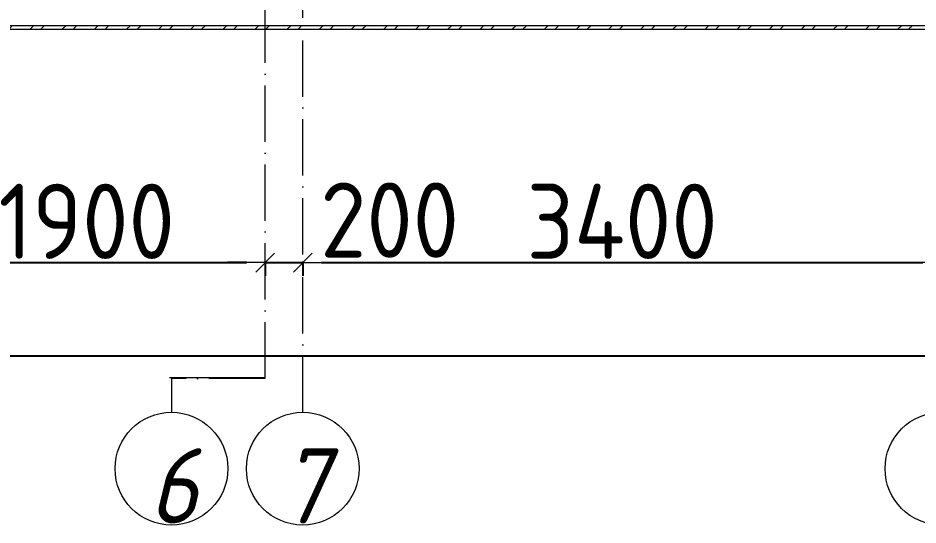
# Model space of a CAD drawing. Header units: millimetres. Extents: x -213536 to 1564669, y -45299 to 942238.
# Drawn here: x 150763 to 155554, y 511308 to 514007 of the extents above; entities that cross this region are included whole.
import ezdxf

# ---------------------------------------------------------------- set-up
doc = ezdxf.new("R2010")
doc.units = ezdxf.units.MM
doc.linetypes.add('50_200_ШТРИХ_1Т_ш5_п1_п1_', pattern=[700, 500, -100, 0, -100])
for name, color, linetype, lineweight in [('A-____-____-DIMS', 7, 'Continuous', 9), ('A-WALL-____-MCUT', 7, 'Continuous', 13), ('A-WALL-____-PATT-1', 7, 'Continuous', 9), ('A-WALL-FNSH-MCUT-1', 7, 'Continuous', 9), ('S-GRID-____-IDEN', 7, 'Continuous', 9), ('S-GRID-____-OTLN', 7, 'Continuous', 9), ('S-GRID-____-OTLN-1', 7, '50_200_ШТРИХ_1Т_ш5_п1_п1_', 9)]:
    doc.layers.add(name, color=color, linetype=linetype, lineweight=lineweight)
doc.styles.add('ISOCPEUR_I_9', font='isocpeui.ttf', dxfattribs={"width": 0.9, "height": 250})
doc.styles.add('СПДС', font='isocpeur.ttf', dxfattribs={"width": 0.9})
doc.dimstyles.new('Размера А3', dxfattribs={"dimtxt": 200, "dimasz": 100, "dimexe": 70, "dimexo": 100, "dimgap": 20, "dimtad": 1, "dimdec": 0, "dimrnd": 10, "dimzin": 0, "dimdsep": 46, "dimtxsty": 'СПДС', "dimblk": 'ARROWHEAD_6', "dimcen": 1, "dimclrd": 256, "dimclre": 256, "dimclrt": 256, "dimazin": 0, "dimtfac": 1, "dimtdec": 0, "dimtmove": 2, "dimatfit": 3, "dimfxl": 1, "dimtolj": 1, "dimtzin": 0, "dimarcsym": 0})

# ---------------------------------------------------------------- blocks, each defined once
blk = doc.blocks.new('Ось сетки - Круг_Ø6_00__ISO-2_5_0_9K_-25732049-АР1_План отверстий 3 этажа в осях 1-64_Ю-ЯЯ')
at = {"layer": 'S-GRID-____-IDEN'}
blk.add_circle((0, 0), 3, dxfattribs=at)
blk = doc.blocks.new('ARROWHEAD_6')
at = {"color": 0, "linetype": 'Continuous'}
for p, q in [((-0.5, -0.5), (0.5, 0.5)), ((0, 0), (-1, 0))]:
    blk.add_line(p, q, dxfattribs=at)
blk = doc.blocks.new('*D2858')
at = {"layer": 'A-____-____-DIMS', "lineweight": -2, "transparency": 16777216}
for p, q in [((150179.1, 512710.5), (150179.1, 512634.4)), ((150279.1, 512704.4), (151979.1, 512704.4)), ((152079.1, 512710.5), (152079.1, 512634.4))]:
    blk.add_line(p, q, dxfattribs=at)
at = {"layer": 'Defpoints', "color": 0, "lineweight": 50, "transparency": 16777216}
for p in [(150179.1, 512810.5), (152079.1, 512810.5), (152079.1, 512704.4)]:
    blk.add_point(p, dxfattribs=at)
at = {"layer": 'A-____-____-DIMS', "lineweight": -2, "transparency": 16777216, "xscale": 100, "yscale": 100, "zscale": 100, "rotation": 180}
blk.add_blockref('ARROWHEAD_6', (150179.1, 512704.4), dxfattribs=at)
at = {"layer": 'A-____-____-DIMS', "lineweight": -2, "transparency": 16777216, "xscale": 100, "yscale": 100, "zscale": 100}
blk.add_blockref('ARROWHEAD_6', (152079.1, 512704.4), dxfattribs=at)
at = {"layer": 'A-____-____-DIMS', "transparency": 16777216, "insert": (151129.1, 512924.4), "char_height": 400, "attachment_point": 5, "style": 'СПДС'}
blk.add_mtext('\\A1;1900', dxfattribs=at)
blk = doc.blocks.new('*D2859')
at = {"layer": 'A-____-____-DIMS', "lineweight": -2, "transparency": 16777216}
for p, q in [((151979.1, 512704.4), (151879.1, 512704.4)), ((152079.1, 512710.5), (152079.1, 512634.4)), ((152079.1, 512704.4), (152279.1, 512704.4)), ((152279.1, 512710.5), (152279.1, 512634.4)), ((152379.1, 512704.4), (152479.1, 512704.4))]:
    blk.add_line(p, q, dxfattribs=at)
at = {"layer": 'Defpoints', "color": 0, "lineweight": 50, "transparency": 16777216}
for p in [(152079.1, 512810.5), (152279.1, 512810.5), (152279.1, 512704.4)]:
    blk.add_point(p, dxfattribs=at)
at = {"layer": 'A-____-____-DIMS', "lineweight": -2, "transparency": 16777216, "xscale": 100, "yscale": 100, "zscale": 100}
blk.add_blockref('ARROWHEAD_6', (152079.1, 512704.4), dxfattribs=at)
at = {"layer": 'A-____-____-DIMS', "lineweight": -2, "transparency": 16777216, "xscale": 100, "yscale": 100, "zscale": 100, "rotation": 180}
blk.add_blockref('ARROWHEAD_6', (152279.1, 512704.4), dxfattribs=at)
at = {"layer": 'A-____-____-DIMS', "transparency": 16777216, "insert": (152371.8, 513131), "char_height": 400, "attachment_point": 1, "line_spacing_factor": 1.149209, "style": 'СПДС'}
blk.add_mtext('\\A1;200', dxfattribs=at)
blk = doc.blocks.new('*D2860')
at = {"layer": 'A-____-____-DIMS', "lineweight": -2, "transparency": 16777216}
for p, q in [((152279.1, 512710.5), (152279.1, 512634.4)), ((152379.1, 512704.4), (155579.1, 512704.4)), ((155679.1, 512710.5), (155679.1, 512634.4))]:
    blk.add_line(p, q, dxfattribs=at)
at = {"layer": 'Defpoints', "color": 0, "lineweight": 50, "transparency": 16777216}
for p in [(152279.1, 512810.5), (155679.1, 512810.5), (155679.1, 512704.4)]:
    blk.add_point(p, dxfattribs=at)
at = {"layer": 'A-____-____-DIMS', "lineweight": -2, "transparency": 16777216, "xscale": 100, "yscale": 100, "zscale": 100, "rotation": 180}
blk.add_blockref('ARROWHEAD_6', (152279.1, 512704.4), dxfattribs=at)
at = {"layer": 'A-____-____-DIMS', "lineweight": -2, "transparency": 16777216, "xscale": 100, "yscale": 100, "zscale": 100}
blk.add_blockref('ARROWHEAD_6', (155679.1, 512704.4), dxfattribs=at)
at = {"layer": 'A-____-____-DIMS', "transparency": 16777216, "insert": (153979.1, 512924.4), "char_height": 400, "attachment_point": 5, "style": 'СПДС'}
blk.add_mtext('\\A1;3400', dxfattribs=at)
blk = doc.blocks.new('*D2878')
at = {"layer": 'A-____-____-DIMS', "lineweight": -2, "transparency": 16777216}
for p, q in [((140079.1, 512213.7), (140079.1, 512137.6)), ((140179.1, 512207.6), (213379.1, 512207.6)), ((213479.1, 512213.7), (213479.1, 512137.6))]:
    blk.add_line(p, q, dxfattribs=at)
at = {"layer": 'Defpoints', "color": 0, "lineweight": 50, "transparency": 16777216}
for p in [(140079.1, 512313.7), (213479.1, 512313.7), (213479.1, 512207.6)]:
    blk.add_point(p, dxfattribs=at)
at = {"layer": 'A-____-____-DIMS', "lineweight": -2, "transparency": 16777216, "xscale": 100, "yscale": 100, "zscale": 100, "rotation": 180}
blk.add_blockref('ARROWHEAD_6', (140079.1, 512207.6), dxfattribs=at)
at = {"layer": 'A-____-____-DIMS', "lineweight": -2, "transparency": 16777216, "xscale": 100, "yscale": 100, "zscale": 100}
blk.add_blockref('ARROWHEAD_6', (213479.1, 512207.6), dxfattribs=at)
at = {"layer": 'A-____-____-DIMS', "transparency": 16777216, "insert": (176779.1, 512427.6), "char_height": 400, "attachment_point": 5, "style": 'СПДС'}
blk.add_mtext('\\A1;73400', dxfattribs=at)

msp = doc.modelspace()

# ---------------------------------------------------------------- hatches: boundary and pattern name
at = {"layer": 'A-WALL-____-PATT-1'}
h = msp.add_hatch(dxfattribs=at)
h.set_pattern_fill('FP_6', color=256, style=0, pattern_type=2)
h.set_pattern_definition([(45, (142429.06, 459015.94), (-85.53659, 85.53659), []), (45, (142486.08, 459015.94), (-85.53659, 85.53659), [])])
h.paths.add_polyline_path([(187485.4, 513947), (187644.1, 513947), (187644.1, 513967), (186779.1, 513967), (186779.1, 513947)], flags=0)
h.paths.add_polyline_path([(184979.1, 513947), (184979.1, 513967), (183779.1, 513967), (183779.1, 513947), (184834.2, 513947)], flags=0)
h.paths.add_polyline_path([(181979.1, 513947), (181979.1, 513967), (180779.1, 513967), (180779.1, 513947), (181299.2, 513947)], flags=0)
h.paths.add_polyline_path([(178979.1, 513947), (178979.1, 513967), (177779.1, 513967), (177779.1, 513947), (178648, 513947)], flags=0)
h.paths.add_polyline_path([(175979.1, 513947), (175979.1, 513967), (174779.1, 513967), (174779.1, 513947), (175113.1, 513947)], flags=0)
h.paths.add_polyline_path([(172461.9, 513947), (172979.1, 513947), (172979.1, 513967), (171779.1, 513967), (171779.1, 513947)], flags=0)
h.paths.add_polyline_path([(169810.7, 513947), (169979.1, 513947), (169979.1, 513967), (168779.1, 513967), (168779.1, 513947), (168927, 513947)], flags=0)
h.paths.add_polyline_path([(165779.1, 513947), (166979.1, 513947), (166979.1, 513967), (165779.1, 513967)], flags=0)
h.paths.add_polyline_path([(162779.1, 513947), (163979.1, 513947), (163979.1, 513967), (162779.1, 513967)], flags=0)
h.paths.add_polyline_path([(159779.1, 513947), (160979.1, 513947), (160979.1, 513967), (159779.1, 513967)], flags=0)
h.paths.add_polyline_path([(158779.1, 513947), (158779.1, 513967), (148979.1, 513967), (148979.1, 513947), (158322.2, 513947)], flags=0)
h.paths.add_polyline_path([(147979.1, 513947), (147979.1, 513967), (139749.1, 513967), (139749.1, 513947), (145950, 513947)], flags=0)

# ---------------------------------------------------------------- linework, layer by layer
at = {"layer": 'A-WALL-____-MCUT'}
msp.add_line((148979.1, 513967), (158779.1, 513967), dxfattribs=at)
at = {"layer": 'A-WALL-FNSH-MCUT-1'}
msp.add_line((148979.1, 513947), (158779.1, 513947), dxfattribs=at)
at = {"layer": 'S-GRID-____-OTLN'}
msp.add_line((152079.1, 512090.5), (151569.6, 512090.5), dxfattribs=at)
at = {"layer": 'S-GRID-____-OTLN-1', "color": 251, "ltscale": 0.6, "true_color": 0x636466}
for p, q in [((152079.1, 512087.6), (152079.1, 549908.8)), ((152279.1, 511907.5), (152279.1, 549644.5)), ((151580.2, 512087.6), (151580.2, 511907.5)), ((152079.1, 512087.6), (151580.2, 512087.6))]:
    msp.add_line(p, q, dxfattribs=at)

# ---------------------------------------------------------------- block references
at = {"layer": 'S-GRID-____-IDEN', "xscale": 99.99999999999993, "yscale": 99.99999999999993, "zscale": 99.99999999999993}
for p in [(151580.2, 511607.5), (152279.1, 511607.5)]:
    msp.add_blockref('Ось сетки - Круг_Ø6_00__ISO-2_5_0_9K_-25732049-АР1_План отверстий 3 этажа в осях 1-64_Ю-ЯЯ', p, dxfattribs=at)
at = {"layer": 'S-GRID-____-IDEN', "xscale": 99.99999999999993, "yscale": 99.99999999999993, "zscale": 99.99999999999993, "rotation": 180}
msp.add_blockref('Ось сетки - Круг_Ø6_00__ISO-2_5_0_9K_-25732049-АР1_План отверстий 3 этажа в осях 1-64_Ю-ЯЯ', (155679.1, 511607.5), dxfattribs=at)

# ---------------------------------------------------------------- texts
at = {"layer": 'S-GRID-____-IDEN', "char_height": 400, "width": 202.025, "attachment_point": 1, "style": 'ISOCPEUR_I_9'}
for s, insert in [('\\fISOCPEUR|b0|i1|c204|p34|;\\W.9;6', (151458.6, 511716.3)), ('\\fISOCPEUR|b0|i1|c204|p34|;\\W.9;7', (152157.4, 511716.3))]:
    msp.add_mtext(s, dxfattribs=dict(at, insert=insert))

# ---------------------------------------------------------------- dimensions: what is measured, and where the dimension line sits
at = {"layer": 'A-____-____-DIMS'}
for base, p1, p2, picture, middle in [((152079.1, 512704.4), (150179.1, 512810.5), (152079.1, 512810.5), '*D2858', (151129.1, 512924.4)), ((155679.1, 512704.4), (152279.1, 512810.5), (155679.1, 512810.5), '*D2860', (153979.1, 512924.4)), ((213479.1, 512207.6), (140079.1, 512313.7), (213479.1, 512313.7), '*D2878', (176779.1, 512427.6))]:
    dim = msp.add_linear_dim(base=base, p1=p1, p2=p2, dimstyle='Размера А3', override={"dimtxt": 400}, dxfattribs=at)
    dim.commit()
    dim.dimension.update_dxf_attribs({"geometry": picture, "text_midpoint": middle})
dim = msp.add_linear_dim(base=(152279.1, 512704.4), p1=(152079.1, 512810.5), p2=(152279.1, 512810.5), dimstyle='Размера А3', override={"dimtxt": 400}, dxfattribs=at)
dim.commit()
dim.dimension.update_dxf_attribs({"geometry": '*D2859', "text_midpoint": (152713.8, 512864.4), "dimtype": 160})

doc.saveas('drawing.dxf')
